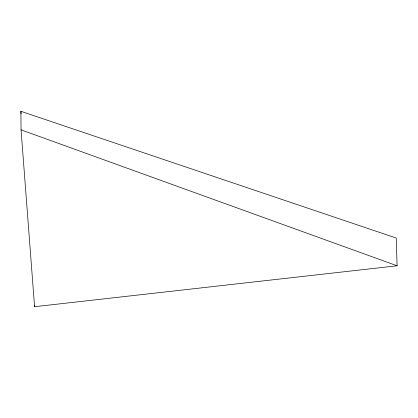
<?xml version="1.0" encoding="UTF-8"?>
<svg xmlns="http://www.w3.org/2000/svg" width="418" height="418" viewBox="0 0 418 418"><rect width="100%" height="100%" fill="white"/><g stroke="black" fill="none" stroke-linecap="round" stroke-linejoin="round"><path stroke-width="0.63" d="M34.579 306.702L397.1 265.785L396.248 238.041L20.9 111.298L21.052 129.836L34.579 306.702L34.569 305.422M21.052 129.836L397.1 265.785M20.9 111.298L21.099 113.9"/></g></svg>
